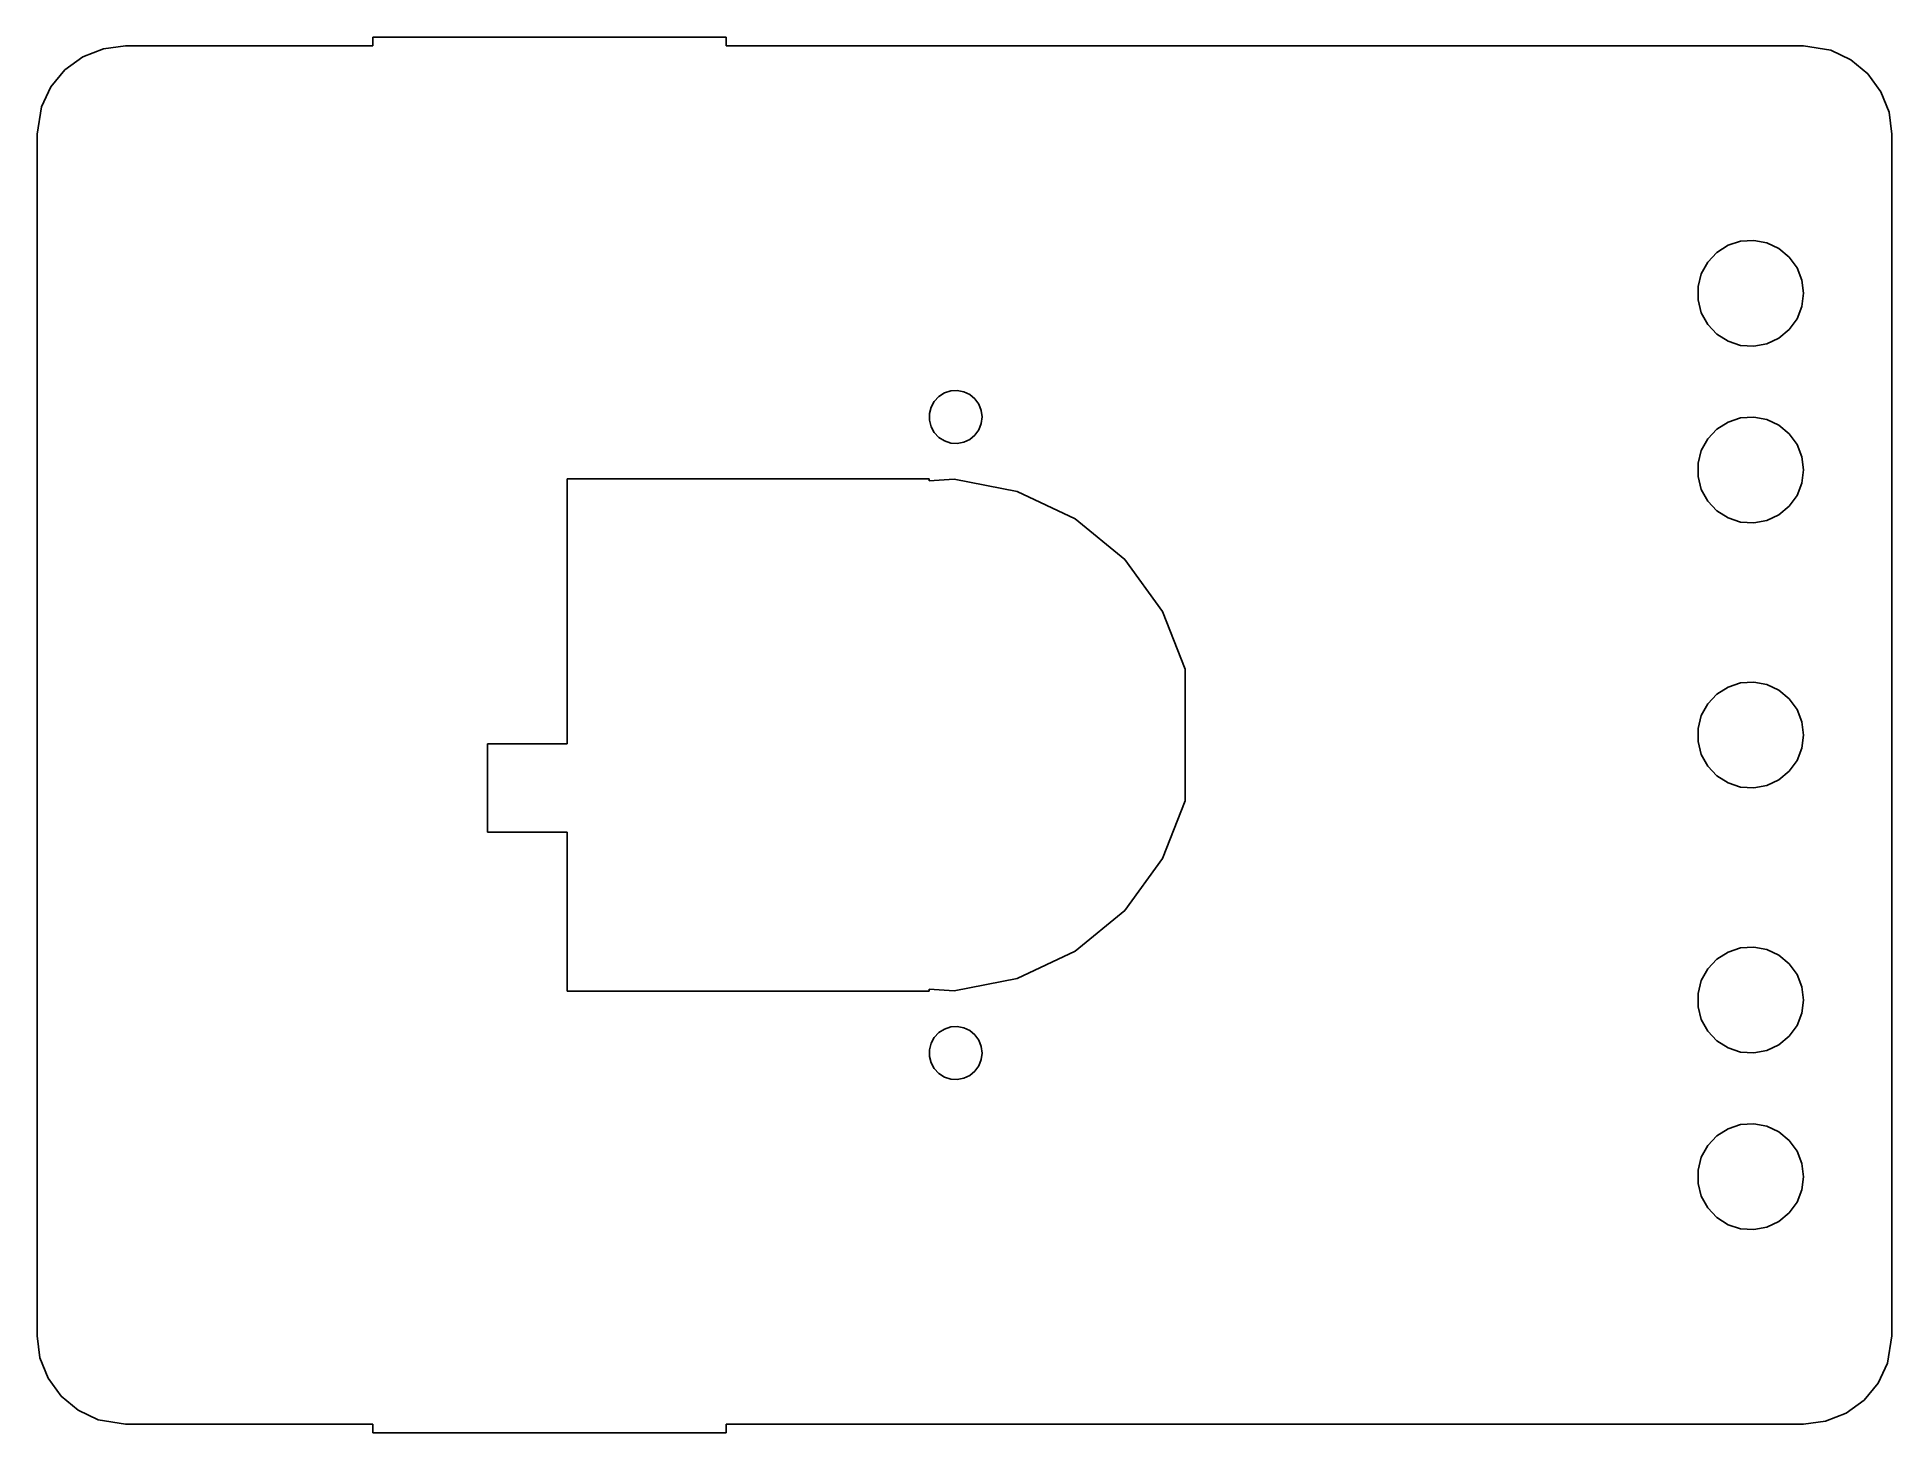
# Model space of a CAD drawing. Header units: metres. Extents: x -87 to 18, y -40 to 40.
import ezdxf

# ---------------------------------------------------------------- set-up
doc = ezdxf.new("R2010")
doc.units = ezdxf.units.M

msp = doc.modelspace()

# ---------------------------------------------------------------- linework, layer by layer
for p, q in [((-82, 39), (-83.2435, 38.8429)), ((-68, 39), (-82, 39)), ((-48, 39.5), (-68, 39.5)), ((-68, 39.5), (-68, 39)), ((-48, 39), (-48, 39.5)), ((13, 39), (-48, 39)), ((14.5451, 38.7553), (13, 39)), ((-84.4088, 38.3815), (-85.4227, 37.6448)), ((-83.2435, 38.8429), (-84.4088, 38.3815)), ((15.6791, 38.2216), (14.5451, 38.7553)), ((16.6448, 37.4227), (15.6791, 38.2216)), ((-85.4227, 37.6448), (-86.2216, 36.6791)), ((17.3815, 36.4088), (16.6448, 37.4227)), ((-86.2216, 36.6791), (-86.7553, 35.5451)), ((17.8429, 35.2435), (17.3815, 36.4088)), ((-86.7553, 35.5451), (-87, 34)), ((18, 34), (17.8429, 35.2435)), ((-87, 34), (-87, -34)), ((18, -34), (18, 34)), ((7.57294, 26.7634), (8.08772, 27.3115)), ((8.08772, 27.3115), (8.72266, 27.7145)), ((8.72266, 27.7145), (9.43785, 27.9469)), ((9.43785, 27.9469), (10.1884, 27.9941)), ((10.1884, 27.9941), (10.927, 27.8532)), ((10.927, 27.8532), (11.6075, 27.533)), ((11.6075, 27.533), (12.1869, 27.0536)), ((7.21066, 26.1044), (7.57294, 26.7634)), ((12.1869, 27.0536), (12.6289, 26.4453)), ((12.6289, 26.4453), (12.9057, 25.7461)), ((7.02365, 25.376), (7.21066, 26.1044)), ((7.02365, 24.624), (7.02365, 25.376)), ((12.9057, 25.7461), (13, 25)), ((7.21066, 23.8956), (7.02365, 24.624)), ((12.9057, 24.2539), (12.6289, 23.5547)), ((13, 25), (12.9057, 24.2539)), ((7.57294, 23.2366), (7.21066, 23.8956)), ((8.08772, 22.6884), (7.57294, 23.2366)), ((12.6289, 23.5547), (12.1869, 22.9464)), ((8.72266, 22.2855), (8.08772, 22.6884)), ((9.43785, 22.0531), (8.72266, 22.2855)), ((10.1884, 22.0059), (9.43785, 22.0531)), ((10.927, 22.1468), (10.1884, 22.0059)), ((11.6075, 22.467), (10.927, 22.1468)), ((12.1869, 22.9464), (11.6075, 22.467)), ((-36.2135, 18.8817), (-35.9561, 19.1558)), ((-35.9561, 19.1558), (-35.6387, 19.3572)), ((-35.6387, 19.3572), (-35.2811, 19.4734)), ((-35.2811, 19.4734), (-34.9058, 19.497)), ((-34.9058, 19.497), (-34.5365, 19.4266)), ((-34.5365, 19.4266), (-34.1963, 19.2665)), ((-34.1963, 19.2665), (-33.9065, 19.0268)), ((-33.9065, 19.0268), (-33.6855, 18.7226)), ((-36.4882, 18.188), (-36.3947, 18.5522)), ((-36.4882, 17.812), (-36.4882, 18.188)), ((-36.3947, 18.5522), (-36.2135, 18.8817)), ((-33.6855, 18.7226), (-33.5471, 18.373)), ((-33.5471, 18.373), (-33.5, 18)), ((-33.5, 18), (-33.5471, 17.627)), ((8.72266, 17.7145), (9.43785, 17.9469)), ((9.43785, 17.9469), (10.1884, 17.9941)), ((10.1884, 17.9941), (10.927, 17.8532)), ((10.927, 17.8532), (11.6075, 17.533)), ((-36.3947, 17.4478), (-36.4882, 17.812)), ((-36.2135, 17.1183), (-36.3947, 17.4478)), ((-35.9561, 16.8442), (-36.2135, 17.1183)), ((-35.6387, 16.6427), (-35.9561, 16.8442)), ((-33.9065, 16.9732), (-34.1963, 16.7335)), ((-33.6855, 17.2774), (-33.9065, 16.9732)), ((-33.5471, 17.627), (-33.6855, 17.2774)), ((7.57294, 16.7634), (8.08772, 17.3115)), ((8.08772, 17.3115), (8.72266, 17.7145)), ((11.6075, 17.533), (12.1869, 17.0536)), ((12.1869, 17.0536), (12.6289, 16.4453)), ((-35.2811, 16.5266), (-35.6387, 16.6427)), ((-34.9058, 16.503), (-35.2811, 16.5266)), ((-34.5365, 16.5734), (-34.9058, 16.503)), ((-34.1963, 16.7335), (-34.5365, 16.5734)), ((7.02365, 15.376), (7.21066, 16.1044)), ((7.21066, 16.1044), (7.57294, 16.7634)), ((12.6289, 16.4453), (12.9057, 15.7461)), ((7.02365, 14.624), (7.02365, 15.376)), ((12.9057, 15.7461), (13, 15)), ((13, 15), (12.9057, 14.2539)), ((-57, -0.5), (-57, 14.5)), ((-57, 14.5), (-36.5, 14.5)), ((-36.5, 14.5), (-36.5, 14.3826)), ((-36.5, 14.3826), (-35.0895, 14.4714)), ((-35.0895, 14.4714), (-31.5192, 13.7903)), ((-31.5192, 13.7903), (-28.2305, 12.2428)), ((7.21066, 13.8956), (7.02365, 14.624)), ((7.57294, 13.2366), (7.21066, 13.8956)), ((12.9057, 14.2539), (12.6289, 13.5547)), ((8.08772, 12.6884), (7.57294, 13.2366)), ((8.72266, 12.2855), (8.08772, 12.6884)), ((12.1869, 12.9464), (11.6075, 12.467)), ((12.6289, 13.5547), (12.1869, 12.9464)), ((-28.2305, 12.2428), (-25.4299, 9.92592)), ((9.43785, 12.0531), (8.72266, 12.2855)), ((10.1884, 12.0059), (9.43785, 12.0531)), ((10.927, 12.1468), (10.1884, 12.0059)), ((11.6075, 12.467), (10.927, 12.1468)), ((-25.4299, 9.92592), (-23.2935, 6.98543)), ((-23.2935, 6.98543), (-22, 3.71828)), ((-22, 3.71828), (-22, -3.71828)), ((7.57294, 1.76335), (8.08772, 2.31154)), ((8.08772, 2.31154), (8.72266, 2.71448)), ((8.72266, 2.71448), (9.43785, 2.94685)), ((9.43785, 2.94685), (10.1884, 2.99408)), ((10.1884, 2.99408), (10.927, 2.85316)), ((10.927, 2.85316), (11.6075, 2.53297)), ((11.6075, 2.53297), (12.1869, 2.05363)), ((7.02365, 0.37599), (7.21066, 1.10437)), ((7.21066, 1.10437), (7.57294, 1.76335)), ((12.1869, 2.05363), (12.6289, 1.44525)), ((12.6289, 1.44525), (12.9057, 0.74606)), ((7.02365, -0.37599), (7.02365, 0.37599)), ((12.9057, 0.74606), (13, 0)), ((13, 0), (12.9057, -0.74606)), ((-61.5, -5.5), (-61.5, -0.5)), ((-61.5, -0.5), (-57, -0.5)), ((7.21066, -1.10437), (7.02365, -0.37599)), ((12.9057, -0.74606), (12.6289, -1.44525)), ((7.57294, -1.76335), (7.21066, -1.10437)), ((8.08772, -2.31154), (7.57294, -1.76335)), ((12.1869, -2.05363), (11.6075, -2.53297)), ((12.6289, -1.44525), (12.1869, -2.05363)), ((8.72266, -2.71448), (8.08772, -2.31154)), ((9.43785, -2.94685), (8.72266, -2.71448)), ((10.1884, -2.99408), (9.43785, -2.94685)), ((10.927, -2.85316), (10.1884, -2.99408)), ((11.6075, -2.53297), (10.927, -2.85316)), ((-22, -3.71828), (-23.2935, -6.98543)), ((-57, -5.5), (-61.5, -5.5)), ((-57, -14.5), (-57, -5.5)), ((-23.2935, -6.98543), (-25.4299, -9.92592)), ((-25.4299, -9.92592), (-28.2305, -12.2428)), ((-28.2305, -12.2428), (-31.5192, -13.7903)), ((8.08772, -12.6884), (8.72266, -12.2855)), ((8.72266, -12.2855), (9.43785, -12.0531)), ((9.43785, -12.0531), (10.1884, -12.0059)), ((10.1884, -12.0059), (10.927, -12.1468)), ((10.927, -12.1468), (11.6075, -12.467)), ((11.6075, -12.467), (12.1869, -12.9464)), ((7.21066, -13.8956), (7.57294, -13.2366)), ((7.57294, -13.2366), (8.08772, -12.6884)), ((12.1869, -12.9464), (12.6289, -13.5547)), ((12.6289, -13.5547), (12.9057, -14.2539)), ((-36.5, -14.5), (-57, -14.5)), ((-35.0895, -14.4714), (-36.5, -14.3826)), ((-36.5, -14.3826), (-36.5, -14.5)), ((-31.5192, -13.7903), (-35.0895, -14.4714)), ((7.02365, -14.624), (7.21066, -13.8956)), ((7.02365, -15.376), (7.02365, -14.624)), ((12.9057, -14.2539), (13, -15)), ((7.21066, -16.1044), (7.02365, -15.376)), ((12.9057, -15.7461), (12.6289, -16.4453)), ((13, -15), (12.9057, -15.7461)), ((-35.9561, -16.8442), (-35.6387, -16.6427)), ((-35.6387, -16.6427), (-35.2811, -16.5266)), ((-35.2811, -16.5266), (-34.9058, -16.503)), ((-34.9058, -16.503), (-34.5365, -16.5734)), ((-34.5365, -16.5734), (-34.1963, -16.7335)), ((-34.1963, -16.7335), (-33.9065, -16.9732)), ((7.57294, -16.7634), (7.21066, -16.1044)), ((8.08772, -17.3115), (7.57294, -16.7634)), ((12.6289, -16.4453), (12.1869, -17.0536)), ((-36.4882, -17.812), (-36.3947, -17.4478)), ((-36.4882, -18.188), (-36.4882, -17.812)), ((-36.3947, -17.4478), (-36.2135, -17.1183)), ((-36.2135, -17.1183), (-35.9561, -16.8442)), ((-33.9065, -16.9732), (-33.6855, -17.2774)), ((-33.6855, -17.2774), (-33.5471, -17.627)), ((-33.5471, -17.627), (-33.5, -18)), ((8.72266, -17.7145), (8.08772, -17.3115)), ((9.43785, -17.9469), (8.72266, -17.7145)), ((11.6075, -17.533), (10.927, -17.8532)), ((12.1869, -17.0536), (11.6075, -17.533)), ((-36.3947, -18.5522), (-36.4882, -18.188)), ((-36.2135, -18.8817), (-36.3947, -18.5522)), ((-35.9561, -19.1558), (-36.2135, -18.8817)), ((-33.6855, -18.7226), (-33.9065, -19.0268)), ((-33.5471, -18.373), (-33.6855, -18.7226)), ((-33.5, -18), (-33.5471, -18.373)), ((10.1884, -17.9941), (9.43785, -17.9469)), ((10.927, -17.8532), (10.1884, -17.9941)), ((-35.6387, -19.3572), (-35.9561, -19.1558)), ((-35.2811, -19.4734), (-35.6387, -19.3572)), ((-34.9058, -19.497), (-35.2811, -19.4734)), ((-34.5365, -19.4266), (-34.9058, -19.497)), ((-34.1963, -19.2665), (-34.5365, -19.4266)), ((-33.9065, -19.0268), (-34.1963, -19.2665)), ((9.43785, -22.0531), (10.1884, -22.0059)), ((10.1884, -22.0059), (10.927, -22.1468)), ((7.57294, -23.2366), (8.08772, -22.6884)), ((8.08772, -22.6884), (8.72266, -22.2855)), ((8.72266, -22.2855), (9.43785, -22.0531)), ((10.927, -22.1468), (11.6075, -22.467)), ((11.6075, -22.467), (12.1869, -22.9464)), ((12.1869, -22.9464), (12.6289, -23.5547)), ((7.02365, -24.624), (7.21066, -23.8956)), ((7.21066, -23.8956), (7.57294, -23.2366)), ((12.6289, -23.5547), (12.9057, -24.2539)), ((7.02365, -25.376), (7.02365, -24.624)), ((12.9057, -24.2539), (13, -25)), ((13, -25), (12.9057, -25.7461)), ((7.21066, -26.1044), (7.02365, -25.376)), ((7.57294, -26.7634), (7.21066, -26.1044)), ((12.9057, -25.7461), (12.6289, -26.4453)), ((8.08772, -27.3115), (7.57294, -26.7634)), ((12.1869, -27.0536), (11.6075, -27.533)), ((12.6289, -26.4453), (12.1869, -27.0536)), ((8.72266, -27.7145), (8.08772, -27.3115)), ((9.43785, -27.9469), (8.72266, -27.7145)), ((10.1884, -27.9941), (9.43785, -27.9469)), ((10.927, -27.8532), (10.1884, -27.9941)), ((11.6075, -27.533), (10.927, -27.8532)), ((-87, -34), (-86.8429, -35.2435)), ((17.7553, -35.5451), (18, -34)), ((-86.8429, -35.2435), (-86.3815, -36.4088)), ((17.2216, -36.6791), (17.7553, -35.5451)), ((-86.3815, -36.4088), (-85.6448, -37.4227)), ((16.4227, -37.6448), (17.2216, -36.6791)), ((-85.6448, -37.4227), (-84.6791, -38.2216)), ((15.4088, -38.3815), (16.4227, -37.6448)), ((-84.6791, -38.2216), (-83.5451, -38.7553)), ((-83.5451, -38.7553), (-82, -39)), ((13, -39), (14.2435, -38.8429)), ((14.2435, -38.8429), (15.4088, -38.3815)), ((-82, -39), (-68, -39)), ((-68, -39), (-68, -39.5)), ((-68, -39.5), (-48, -39.5)), ((-48, -39), (13, -39)), ((-48, -39.5), (-48, -39))]:
    msp.add_line(p, q)

doc.saveas('drawing.dxf')
